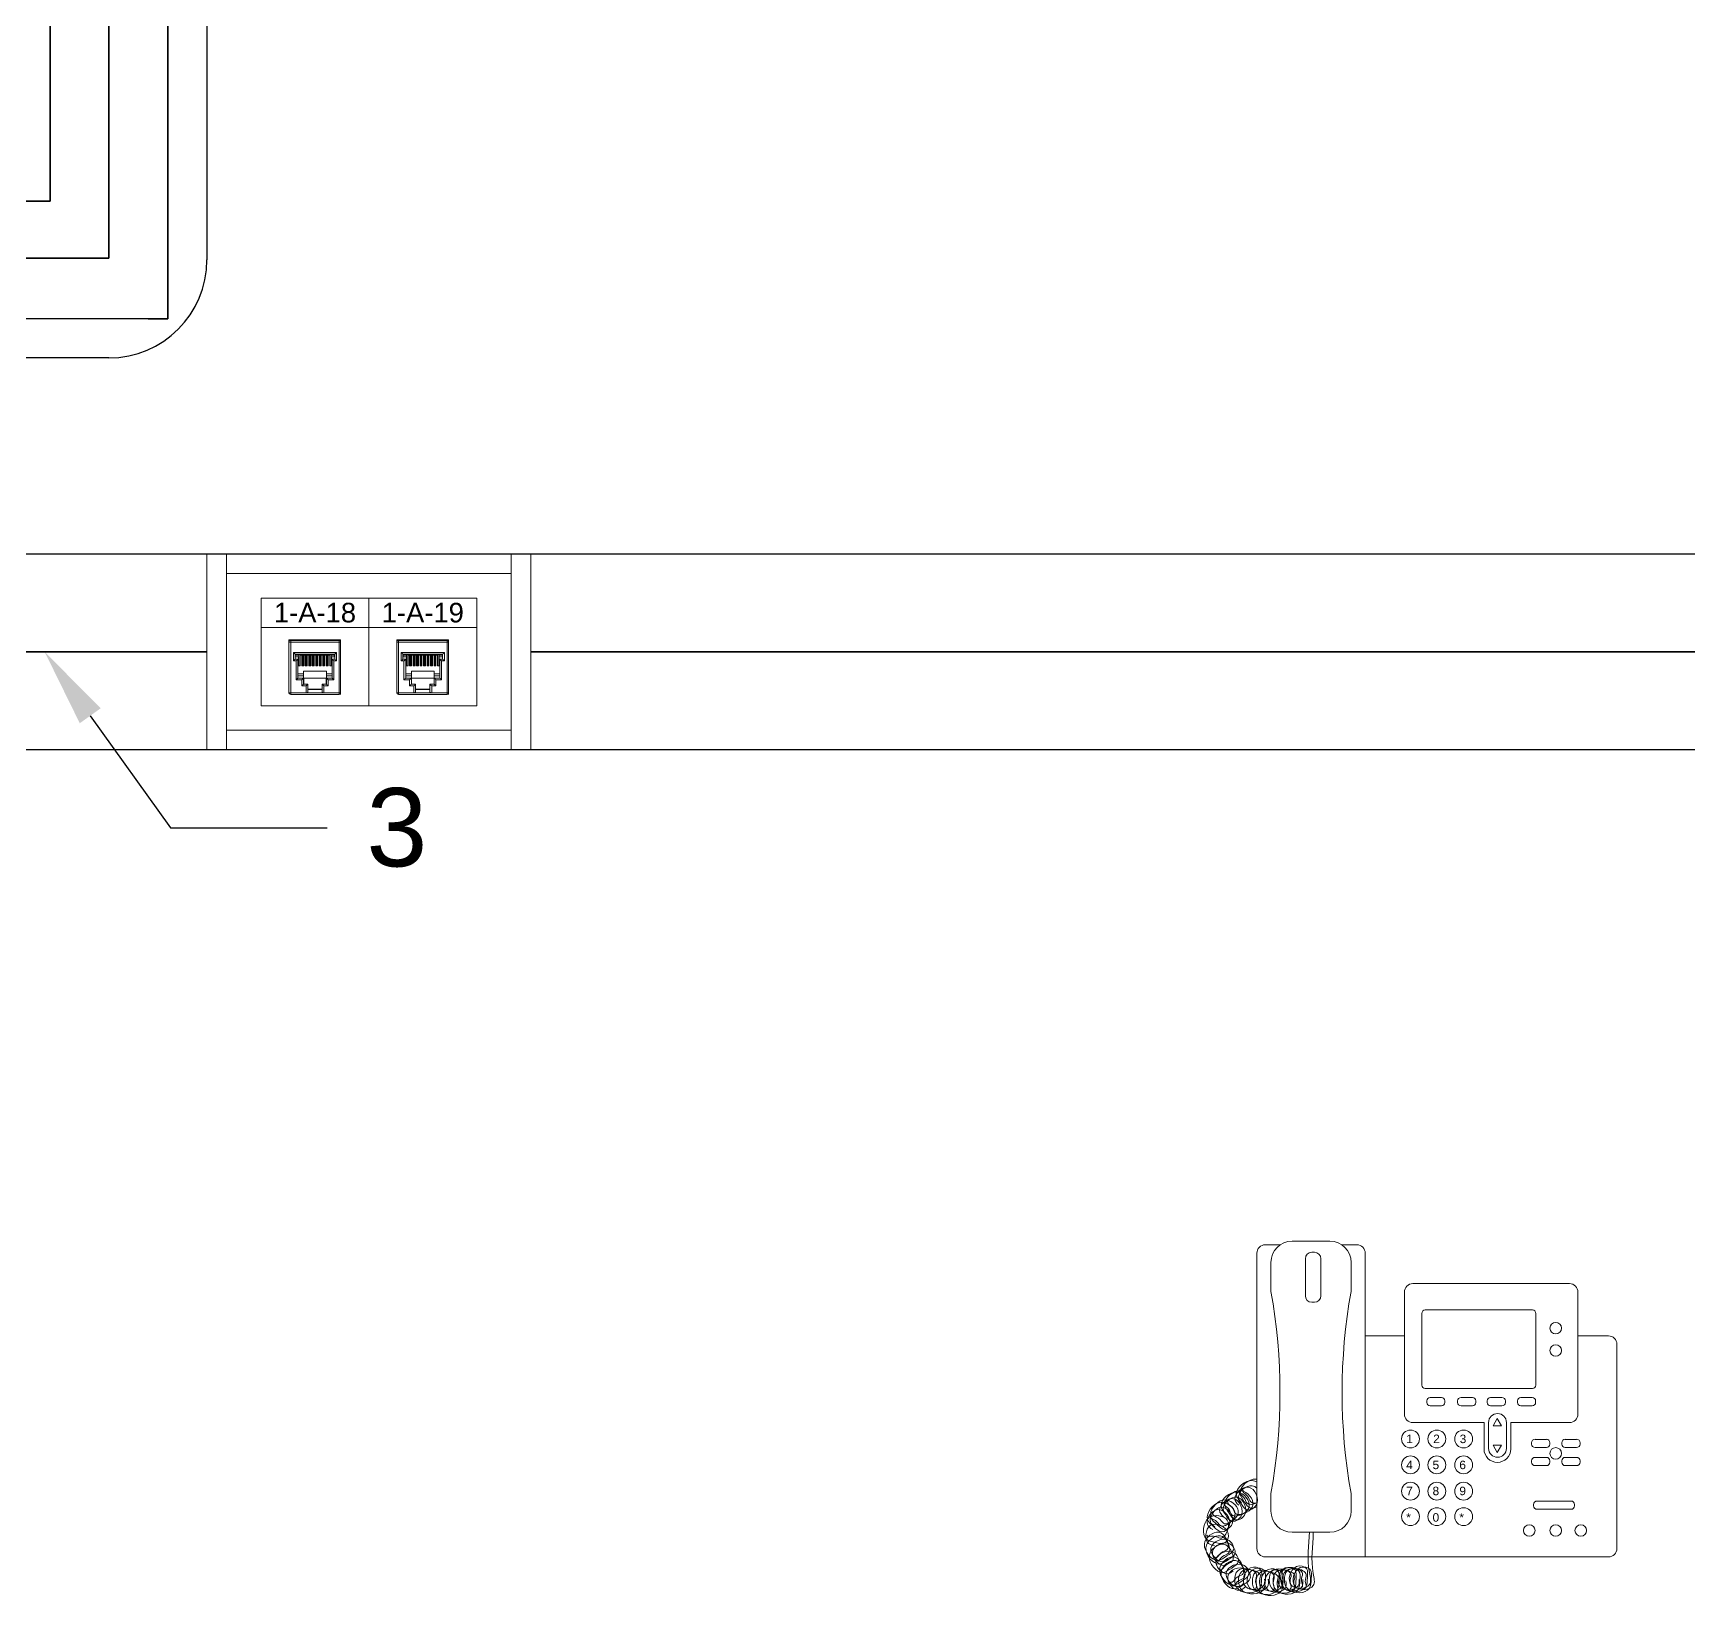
# Model space of a CAD drawing. Header units: millimetres. Extents: x 1256 to 2931, y 3298 to 3694.
# Drawn here: x 2193.2 to 2277.6, y 3333 to 3412.8 of the extents above; entities that cross this region are included whole.
import ezdxf
from ezdxf import colors
from ezdxf.entities.mleader import LeaderData, LeaderLine
from ezdxf.math import Vec2, Vec3

# ---------------------------------------------------------------- set-up
doc = ezdxf.new("R2010")
doc.units = ezdxf.units.MM
doc.layers.get('0').update_dxf_attribs({"color": 250, "lineweight": 5})
for name, color, linetype, lineweight in [('At. Client', 1, 'Continuous', 35), ('Canales', 250, 'Continuous', 25), ('Directrius', 1, 'Continuous', 35), ('R+D+I', 1, 'Continuous', 35), ('Roseta', 250, 'Continuous', 5), ('S. Reunions', 1, 'Continuous', 35), ('Telefonos', 250, 'Continuous', 5)]:
    doc.layers.add(name, color=color, linetype=linetype, lineweight=lineweight)
doc.styles.add('APLUS', font='Arial.ttf', dxfattribs={"width": 0.6})
doc.styles.get("Standard").update_dxf_attribs({"font": 'Arial.ttf'})
pattern_1 = [(45, (2086.3118, 3266.090486), (-0.03132663, 0.03132663), [])]
pattern_2 = [(45, (2091.8118, 3266.090486), (-0.03132663, 0.03132663), [])]

# ---------------------------------------------------------------- blocks, each defined once
blk = doc.blocks.new('Telefono VOIP')
for p, q in [((-14.213, 16.112), (-16.13, 16.112)), ((-17.935, 15.494), (-17.935, 0.434)), ((-16.735, 15.928), (-17.501, 15.928)), ((-15.46, 15.221), (-15.46, 13.325)), ((-14.996, 15.546), (-15.135, 15.546)), ((-14.67, 15.221), (-14.67, 13.325)), ((-12.837, 15.928), (-13.607, 15.928)), ((-12.402, 0), (-12.402, 15.494)), ((-17.216, 15.026), (-17.216, 13.549)), ((-13.127, 13.549), (-13.127, 15.026)), ((-10.41, 13.513), (-10.41, 7.292)), ((-1.992, 13.947), (-9.976, 13.947)), ((-1.558, 7.292), (-1.558, 13.513)), ((-15.135, 13), (-14.996, 13)), ((-9.522, 12.428), (-9.522, 8.772)), ((-3.877, 12.602), (-9.348, 12.602)), ((-3.703, 8.772), (-3.703, 12.428)), ((-10.41, 11.282), (-12.402, 11.282)), ((-12.402, 11.282), (-12.402, 0)), ((0, 11.282), (-1.558, 11.282)), ((0.434, 0.434), (0.434, 10.848)), ((-9.348, 8.598), (-3.877, 8.598)), ((-9.269, 7.961), (-9.269, 7.887)), ((-8.515, 8.134), (-9.095, 8.134)), ((-9.095, 7.713), (-8.515, 7.713)), ((-8.341, 7.887), (-8.341, 7.961)), ((-7.693, 7.961), (-7.693, 7.887)), ((-6.94, 8.134), (-7.52, 8.134)), ((-7.52, 7.713), (-6.94, 7.713)), ((-6.766, 7.887), (-6.766, 7.961)), ((-6.184, 7.961), (-6.184, 7.887)), ((-5.43, 8.134), (-6.01, 8.134)), ((-6.01, 7.713), (-5.43, 7.713)), ((-5.256, 7.887), (-5.256, 7.961)), ((-4.641, 7.961), (-4.641, 7.887)), ((-3.888, 8.134), (-4.468, 8.134)), ((-4.468, 7.713), (-3.888, 7.713)), ((-3.714, 7.887), (-3.714, 7.961)), ((-9.976, 6.858), (-6.345, 6.858)), ((-6.345, 6.858), (-6.345, 5.51)), ((-6.111, 6.863), (-6.111, 5.543)), ((-5.674, 7.071), (-5.888, 6.699)), ((-5.459, 6.699), (-5.674, 7.071)), ((-5.2, 6.863), (-5.2, 5.543)), ((-4.979, 6.858), (-1.992, 6.858)), ((-4.979, 6.858), (-4.979, 5.51)), ((-5.888, 6.699), (-5.459, 6.699)), ((-3.166, 6.002), (-3.746, 6.002)), ((-1.623, 6.002), (-2.203, 6.002)), ((-5.459, 5.708), (-5.888, 5.708)), ((-5.888, 5.708), (-5.674, 5.337)), ((-5.674, 5.337), (-5.459, 5.708)), ((-3.92, 5.829), (-3.92, 5.755)), ((-3.746, 5.581), (-3.166, 5.581)), ((-3.166, 5.084), (-3.746, 5.084)), ((-2.992, 5.755), (-2.992, 5.829)), ((-2.377, 5.829), (-2.377, 5.755)), ((-2.203, 5.581), (-1.623, 5.581)), ((-1.623, 5.084), (-2.203, 5.084)), ((-1.45, 5.755), (-1.45, 5.829)), ((-3.92, 4.91), (-3.92, 4.836)), ((-3.746, 4.662), (-3.166, 4.662)), ((-2.992, 4.836), (-2.992, 4.91)), ((-2.377, 4.91), (-2.377, 4.836)), ((-2.203, 4.662), (-1.623, 4.662)), ((-1.45, 4.836), (-1.45, 4.91)), ((-17.216, 3.247), (-17.216, 2.345)), ((-13.127, 2.345), (-13.127, 3.247)), ((-3.816, 2.68), (-3.816, 2.606)), ((-3.642, 2.853), (-1.903, 2.853)), ((-1.729, 2.606), (-1.729, 2.68)), ((-3.642, 2.432), (-1.903, 2.432)), ((-16.13, 1.26), (-14.213, 1.26)), ((-17.501, 0), (-12.402, 0)), ((-12.402, 0), (0, 0))]:
    blk.add_line(p, q)
for centre, radius in [((-2.691, 11.674), 0.295), ((-2.691, 10.537), 0.295), ((-10.097, 6.021), 0.456), ((-8.753, 6.021), 0.456), ((-7.387, 6.021), 0.456), ((-10.097, 4.7), 0.456), ((-8.753, 4.7), 0.456), ((-7.387, 4.7), 0.456), ((-2.691, 5.288), 0.295), ((-10.097, 3.357), 0.456), ((-8.753, 3.357), 0.456), ((-7.387, 3.357), 0.456), ((-10.097, 2.059), 0.456), ((-8.753, 2.059), 0.456), ((-7.387, 2.059), 0.456), ((-4.037, 1.352), 0.295), ((-2.691, 1.352), 0.295), ((-1.412, 1.352), 0.295)]:
    blk.add_circle(centre, radius)
for centre, radius, start, end in [((-16.13, 15.026), 1.086, 90, 180), ((-14.213, 15.026), 1.086, 0, 90), ((-17.501, 15.494), 0.434, 90, 180), ((-15.135, 15.221), 0.326, 90, 180), ((-14.996, 15.221), 0.326, 0, 90), ((-12.837, 15.494), 0.434, 0, 90), ((-45.783, 8.398), 29.028, 349.77782, 10.22218), ((15.44, 8.398), 29.028, 169.77782, 190.22218), ((-9.976, 13.513), 0.434, 90, 180), ((-1.992, 13.513), 0.434, 0, 90), ((-15.135, 13.325), 0.326, 180, 270), ((-14.996, 13.325), 0.326, 270, 0), ((-9.348, 12.428), 0.174, 90, 180), ((-3.877, 12.428), 0.174, 0, 90), ((0, 10.848), 0.434, 0, 90), ((-9.348, 8.772), 0.174, 180, 270), ((-3.877, 8.772), 0.174, 270, 0), ((-9.095, 7.961), 0.174, 90, 180), ((-9.095, 7.887), 0.174, 180, 270), ((-8.515, 7.961), 0.174, 0, 90), ((-8.515, 7.887), 0.174, 270, 0), ((-7.52, 7.961), 0.174, 90, 180), ((-7.52, 7.887), 0.174, 180, 270), ((-6.94, 7.961), 0.174, 0, 90), ((-6.94, 7.887), 0.174, 270, 0), ((-6.01, 7.961), 0.174, 90, 180), ((-6.01, 7.887), 0.174, 180, 270), ((-5.43, 7.961), 0.174, 0, 90), ((-5.43, 7.887), 0.174, 270, 0), ((-4.468, 7.961), 0.174, 90, 180), ((-4.468, 7.887), 0.174, 180, 270), ((-3.888, 7.961), 0.174, 0, 90), ((-3.888, 7.887), 0.174, 270, 0), ((-9.976, 7.292), 0.434, 180, 270), ((-5.656, 6.863), 0.456, 0, 180), ((-1.992, 7.292), 0.434, 270, 0), ((-3.746, 5.829), 0.174, 90, 180), ((-3.166, 5.829), 0.174, 0, 90), ((-2.203, 5.829), 0.174, 90, 180), ((-1.623, 5.829), 0.174, 0, 90), ((-5.662, 5.51), 0.683, 180, 0), ((-5.656, 5.543), 0.456, 180, 0), ((-3.746, 5.755), 0.174, 180, 270), ((-3.746, 4.91), 0.174, 90, 180), ((-3.166, 5.755), 0.174, 270, 0), ((-3.166, 4.91), 0.174, 0, 90), ((-2.203, 5.755), 0.174, 180, 270), ((-2.203, 4.91), 0.174, 90, 180), ((-1.623, 5.755), 0.174, 270, 0), ((-1.623, 4.91), 0.174, 0, 90), ((-3.746, 4.836), 0.174, 180, 270), ((-3.166, 4.836), 0.174, 270, 0), ((-2.203, 4.836), 0.174, 180, 270), ((-1.623, 4.836), 0.174, 270, 0), ((-3.642, 2.68), 0.174, 90, 180), ((-3.642, 2.606), 0.174, 180, 270), ((-1.903, 2.68), 0.174, 0, 90), ((-1.903, 2.606), 0.174, 270, 0), ((-16.13, 2.345), 1.086, 180, 270), ((-14.213, 2.345), 1.086, 270, 0), ((-17.501, 0.434), 0.434, 180, 270), ((0, 0.434), 0.434, 270, 0)]:
    blk.add_arc(centre, radius, start, end)
for points, knots in [([(-19.493, 2.169), (-19.579, 2.258), (-19.813, 2.598), (-18.823, 3.497), (-18.257, 2.159), (-19.074, 1.766), (-19.356, 2.265), (-19.811, 2.846), (-18.885, 3.599), (-18.266, 3.158), (-18.038, 2.628), (-18.426, 2.225), (-19.081, 2.071), (-19.112, 2.567), (-19.482, 2.726), (-19.415, 2.824)], [0.53989, 0.53989, 0.53989, 0.53989, 0.61979, 0.830703, 1.060464, 1.179772, 1.285668, 1.404928, 1.650893, 1.77685, 1.887796, 1.995656, 2.132077, 2.214768, 2.296627, 2.296627, 2.296627, 2.296627]), ([(-18.861, 2.642), (-18.966, 2.743), (-19.243, 3.09), (-18.231, 4.01), (-17.664, 2.672), (-18.481, 2.279), (-18.764, 2.777), (-19.218, 3.358), (-18.426, 4.003), (-18.006, 3.868), (-17.935, 3.829)], [0.528007, 0.528007, 0.528007, 0.528007, 0.61979, 0.830703, 1.060464, 1.179772, 1.285668, 1.404928, 1.650893, 1.705941, 1.705941, 1.705941, 1.705941]), ([(-18.715, 2.756), (-18.8, 2.845), (-19.035, 3.185), (-18.369, 3.79), (-18.003, 3.574), (-17.935, 3.507)], [0.5398901, 0.5398901, 0.5398901, 0.5398901, 0.6197899, 0.8307034, 0.8899436, 0.8899436, 0.8899436, 0.8899436]), ([(-17.935, 2.563), (-18.037, 2.492), (-18.331, 2.415), (-18.578, 2.852), (-19.033, 3.433), (-18.326, 4.008), (-17.95, 3.97), (-17.935, 3.968)], [1.1033357, 1.1033357, 1.1033357, 1.1033357, 1.1797724, 1.2856681, 1.4049276, 1.6508927, 1.6607886, 1.6607886, 1.6607886, 1.6607886]), ([(-17.935, 2.768), (-18.064, 2.739), (-18.309, 2.752), (-18.334, 3.154), (-18.704, 3.312), (-18.637, 3.411)], [2.0526814, 2.0526814, 2.0526814, 2.0526814, 2.1320774, 2.2147682, 2.2966273, 2.2966273, 2.2966273, 2.2966273]), ([(-20.187, 1.397), (-20.313, 1.468), (-20.669, 1.733), (-19.924, 2.88), (-19.036, 1.73), (-19.727, 1.142), (-20.126, 1.553), (-20.714, 1.999), (-20.01, 2.963), (-19.299, 2.693), (-18.944, 2.239), (-19.217, 1.751), (-19.811, 1.435), (-19.967, 1.907), (-20.365, 1.966), (-20.326, 2.078)], [0.528007, 0.528007, 0.528007, 0.528007, 0.61979, 0.830703, 1.060464, 1.179772, 1.285668, 1.404928, 1.650893, 1.77685, 1.887796, 1.995656, 2.132077, 2.214768, 2.296627, 2.296627, 2.296627, 2.296627]), ([(-20.074, 1.544), (-20.179, 1.609), (-20.492, 1.878), (-19.764, 2.999), (-18.876, 1.849), (-19.566, 1.261), (-19.966, 1.672), (-20.553, 2.118), (-19.849, 3.082), (-19.139, 2.812), (-18.783, 2.358), (-19.056, 1.87), (-19.651, 1.554), (-19.806, 2.026), (-20.205, 2.085), (-20.165, 2.197)], [0.53989, 0.53989, 0.53989, 0.53989, 0.61979, 0.830703, 1.060464, 1.179772, 1.285668, 1.404928, 1.650893, 1.77685, 1.887796, 1.995656, 2.132077, 2.214768, 2.296627, 2.296627, 2.296627, 2.296627]), ([(-19.64, 2.055), (-19.744, 2.156), (-20.021, 2.503), (-19.009, 3.423), (-18.442, 2.085), (-19.26, 1.692), (-19.542, 2.19), (-19.997, 2.771), (-19.071, 3.525), (-18.452, 3.084), (-18.223, 2.554), (-18.612, 2.151), (-19.267, 1.997), (-19.297, 2.493), (-19.667, 2.651), (-19.601, 2.749)], [0.528007, 0.528007, 0.528007, 0.528007, 0.61979, 0.830703, 1.060464, 1.179772, 1.285668, 1.404928, 1.650893, 1.77685, 1.887796, 1.995656, 2.132077, 2.214768, 2.296627, 2.296627, 2.296627, 2.296627]), ([(-17.935, 2.757), (-18.123, 2.672), (-18.491, 2.615), (-18.519, 3.08), (-18.889, 3.238), (-18.823, 3.336)], [2.0148641, 2.0148641, 2.0148641, 2.0148641, 2.1320774, 2.2147682, 2.2966273, 2.2966273, 2.2966273, 2.2966273]), ([(-20.094, 0.592), (-20.217, 0.597), (-20.622, 0.681), (-20.528, 2.015), (-19.194, 1.44), (-19.513, 0.591), (-20.061, 0.756), (-20.792, 0.861), (-20.643, 2.046), (-19.892, 2.155), (-19.36, 1.93), (-19.362, 1.37), (-19.729, 0.806), (-20.094, 1.143), (-20.471, 1.002), (-20.491, 1.119)], [0.53989, 0.53989, 0.53989, 0.53989, 0.61979, 0.830703, 1.060464, 1.179772, 1.285668, 1.404928, 1.650893, 1.77685, 1.887796, 1.995656, 2.132077, 2.214768, 2.296627, 2.296627, 2.296627, 2.296627]), ([(-19.395, -0.09), (-19.484, -0.175), (-19.824, -0.409), (-20.723, 0.58), (-19.385, 1.146), (-18.992, 0.329), (-19.491, 0.047), (-20.072, -0.408), (-20.825, 0.518), (-20.384, 1.137), (-19.854, 1.365), (-19.451, 0.977), (-19.297, 0.322), (-19.793, 0.291), (-19.952, -0.079), (-20.05, -0.012)], [0.53989, 0.53989, 0.53989, 0.53989, 0.61979, 0.830703, 1.060464, 1.179772, 1.285668, 1.404928, 1.650893, 1.77685, 1.887796, 1.995656, 2.132077, 2.214768, 2.296627, 2.296627, 2.296627, 2.296627]), ([(-19.281, -0.236), (-19.382, -0.341), (-19.729, -0.618), (-20.649, 0.394), (-19.311, 0.961), (-18.918, 0.144), (-19.416, -0.138), (-19.997, -0.593), (-20.751, 0.333), (-20.31, 0.951), (-19.78, 1.18), (-19.377, 0.792), (-19.223, 0.137), (-19.719, 0.106), (-19.877, -0.264), (-19.975, -0.198)], [0.528007, 0.528007, 0.528007, 0.528007, 0.61979, 0.830703, 1.060464, 1.179772, 1.285668, 1.404928, 1.650893, 1.77685, 1.887796, 1.995656, 2.132077, 2.214768, 2.296627, 2.296627, 2.296627, 2.296627]), ([(-19.149, -0.704), (-19.238, -0.789), (-19.578, -1.024), (-20.477, -0.034), (-19.14, 0.532), (-18.746, -0.285), (-19.245, -0.567), (-19.826, -1.022), (-20.579, -0.096), (-20.138, 0.523), (-19.608, 0.751), (-19.205, 0.363), (-19.051, -0.292), (-19.548, -0.323), (-19.706, -0.693), (-19.804, -0.626)], [0.53989, 0.53989, 0.53989, 0.53989, 0.61979, 0.830703, 1.060464, 1.179772, 1.285668, 1.404928, 1.650893, 1.77685, 1.887796, 1.995656, 2.132077, 2.214768, 2.296627, 2.296627, 2.296627, 2.296627]), ([(-18.617, -1.359), (-18.706, -1.444), (-19.046, -1.679), (-19.945, -0.689), (-18.607, -0.123), (-18.214, -0.94), (-18.713, -1.222), (-19.294, -1.677), (-20.047, -0.751), (-19.606, -0.132), (-19.076, 0.096), (-18.673, -0.292), (-18.519, -0.947), (-19.015, -0.978), (-19.173, -1.348), (-19.272, -1.281)], [0.53989, 0.53989, 0.53989, 0.53989, 0.61979, 0.830703, 1.060464, 1.179772, 1.285668, 1.404928, 1.650893, 1.77685, 1.887796, 1.995656, 2.132077, 2.214768, 2.296627, 2.296627, 2.296627, 2.296627]), ([(-18.503, -1.505), (-18.604, -1.61), (-18.951, -1.887), (-19.871, -0.875), (-18.533, -0.308), (-18.14, -1.125), (-18.638, -1.408), (-19.219, -1.862), (-19.973, -0.936), (-19.531, -0.318), (-19.001, -0.089), (-18.599, -0.477), (-18.445, -1.133), (-18.941, -1.163), (-19.099, -1.533), (-19.197, -1.467)], [0.528007, 0.528007, 0.528007, 0.528007, 0.61979, 0.830703, 1.060464, 1.179772, 1.285668, 1.404928, 1.650893, 1.77685, 1.887796, 1.995656, 2.132077, 2.214768, 2.296627, 2.296627, 2.296627, 2.296627]), ([(-17.541, -1.14), (-17.527, -1.262), (-17.545, -1.675), (-18.877, -1.796), (-18.522, -0.387), (-17.633, -0.566), (-17.709, -1.134), (-17.696, -1.871), (-18.889, -1.914), (-19.117, -1.189), (-18.979, -0.629), (-18.427, -0.541), (-17.811, -0.813), (-18.086, -1.228), (-17.886, -1.577), (-17.998, -1.615)], [0.53989, 0.53989, 0.53989, 0.53989, 0.61979, 0.830703, 1.060464, 1.179772, 1.285668, 1.404928, 1.650893, 1.77685, 1.887796, 1.995656, 2.132077, 2.214768, 2.296627, 2.296627, 2.296627, 2.296627]), ([(-17.356, -1.137), (-17.334, -1.281), (-17.322, -1.725), (-18.684, -1.848), (-18.329, -0.439), (-17.44, -0.618), (-17.516, -1.186), (-17.503, -1.924), (-18.696, -1.967), (-18.924, -1.242), (-18.786, -0.681), (-18.234, -0.594), (-17.618, -0.866), (-17.893, -1.28), (-17.693, -1.63), (-17.806, -1.668)], [0.528007, 0.528007, 0.528007, 0.528007, 0.61979, 0.830703, 1.060464, 1.179772, 1.285668, 1.404928, 1.650893, 1.77685, 1.887796, 1.995656, 2.132077, 2.214768, 2.296627, 2.296627, 2.296627, 2.296627]), ([(-16.64, -1.222), (-16.626, -1.344), (-16.644, -1.757), (-17.976, -1.877), (-17.621, -0.469), (-16.732, -0.648), (-16.808, -1.215), (-16.795, -1.953), (-17.988, -1.996), (-18.216, -1.271), (-18.078, -0.71), (-17.526, -0.623), (-16.91, -0.895), (-17.185, -1.31), (-16.985, -1.659), (-17.097, -1.697)], [0.53989, 0.53989, 0.53989, 0.53989, 0.61979, 0.830703, 1.060464, 1.179772, 1.285668, 1.404928, 1.650893, 1.77685, 1.887796, 1.995656, 2.132077, 2.214768, 2.296627, 2.296627, 2.296627, 2.296627]), ([(-16.455, -1.219), (-16.433, -1.363), (-16.421, -1.807), (-17.783, -1.93), (-17.428, -0.521), (-16.539, -0.7), (-16.615, -1.268), (-16.602, -2.006), (-17.795, -2.049), (-18.023, -1.324), (-17.885, -0.763), (-17.333, -0.676), (-16.717, -0.948), (-16.992, -1.362), (-16.792, -1.712), (-16.904, -1.75)], [0.528007, 0.528007, 0.528007, 0.528007, 0.61979, 0.830703, 1.060464, 1.179772, 1.285668, 1.404928, 1.650893, 1.77685, 1.887796, 1.995656, 2.132077, 2.214768, 2.296627, 2.296627, 2.296627, 2.296627]), ([(-15.78, -1.153), (-15.766, -1.276), (-15.784, -1.689), (-17.116, -1.809), (-16.761, -0.4), (-15.872, -0.579), (-15.948, -1.147), (-15.935, -1.885), (-17.128, -1.928), (-17.355, -1.203), (-17.218, -0.642), (-16.666, -0.555), (-16.05, -0.827), (-16.325, -1.241), (-16.125, -1.591), (-16.237, -1.629)], [0.53989, 0.53989, 0.53989, 0.53989, 0.61979, 0.830703, 1.060464, 1.179772, 1.285668, 1.404928, 1.650893, 1.77685, 1.887796, 1.995656, 2.132077, 2.214768, 2.296627, 2.296627, 2.296627, 2.296627]), ([(-15.595, -1.151), (-15.573, -1.294), (-15.561, -1.738), (-16.923, -1.862), (-16.568, -0.453), (-15.679, -0.632), (-15.755, -1.2), (-15.742, -1.938), (-16.935, -1.98), (-17.162, -1.255), (-17.025, -0.695), (-16.473, -0.607), (-15.857, -0.88), (-16.132, -1.294), (-15.932, -1.643), (-16.044, -1.682)], [0.528007, 0.528007, 0.528007, 0.528007, 0.61979, 0.830703, 1.060464, 1.179772, 1.285668, 1.404928, 1.650893, 1.77685, 1.887796, 1.995656, 2.132077, 2.214768, 2.296627, 2.296627, 2.296627, 2.296627])]:
    blk.add_open_spline(points, degree=3, knots=knots)
at = {"start_tangent": (-0.022732, -0.999742), "end_tangent": (-0.946394, -0.323014)}
for points in [[(-15.252, 1.285), (-15.252, -0.797), (-15.252, -1.407), (-16.167, -1.457), (-15.912, -0.492), (-15.404, -0.594), (-15.354, -1.051), (-15.455, -1.559), (-16.522, -1.61), (-16.725, -1.102), (-16.573, -0.645), (-16.116, -0.543), (-15.608, -0.848), (-15.658, -1.203), (-15.658, -1.559)], [(-15.059, 1.233), (-15.059, -0.85), (-15.059, -1.459), (-15.974, -1.51), (-15.72, -0.545), (-15.211, -0.646), (-15.161, -1.104), (-15.262, -1.611), (-16.329, -1.662), (-16.533, -1.154), (-16.38, -0.697), (-15.923, -0.596), (-15.415, -0.9), (-15.465, -1.256), (-15.465, -1.611)]]:
    blk.add_spline(points, degree=3, dxfattribs=at)
at = {"style": 'APLUS'}
for s, p in [('1', (-10.316, 5.81)), ('2', (-8.941, 5.81)), ('3', (-7.589, 5.81)), ('4', (-10.316, 4.481)), ('5', (-8.972, 4.481)), ('6', (-7.606, 4.481)), ('7', (-10.316, 3.152)), ('8', (-8.972, 3.152)), ('9', (-7.606, 3.152)), ('*', (-10.316, 1.8)), ('0', (-8.972, 1.8)), ('*', (-7.606, 1.8))]:
    blk.add_text(s, height=0.434, dxfattribs=at).set_placement(p)

msp = doc.modelspace()

# ---------------------------------------------------------------- hatches: boundary and pattern name
at = {"layer": 'Roseta'}
h = msp.add_hatch(dxfattribs=at)
h.set_pattern_fill('ANSI31', color=256, scale=0.013954, style=0)
h.set_pattern_definition(pattern_1)
h.paths.add_polyline_path([(2207.032, 3381.112), (2206.973, 3381.112), (2206.958, 3381.111), (2206.958, 3380.535), (2207.032, 3380.535)])
h = msp.add_hatch(dxfattribs=at)
h.set_pattern_fill('ANSI31', color=256, scale=0.013954, style=0)
h.set_pattern_definition(pattern_1)
h.paths.add_polyline_path([(2207.21, 3381.112), (2207.147, 3381.112), (2207.135, 3381.111), (2207.135, 3380.535), (2207.21, 3380.535)])
h.paths.add_polyline_path([(2207.386, 3381.112), (2207.311, 3381.112), (2207.311, 3380.535), (2207.386, 3380.535)])
h.paths.add_polyline_path([(2207.564, 3381.112), (2207.489, 3381.112), (2207.489, 3380.535), (2207.564, 3380.535)])
h.paths.add_polyline_path([(2207.741, 3381.112), (2207.666, 3381.112), (2207.666, 3380.535), (2207.741, 3380.535)])
h.paths.add_polyline_path([(2207.843, 3380.535), (2207.918, 3380.535), (2207.918, 3381.112), (2207.843, 3381.112)])
h.paths.add_polyline_path([(2208.022, 3380.535), (2208.096, 3380.535), (2208.096, 3381.112), (2208.022, 3381.112)])
h = msp.add_hatch(dxfattribs=at)
h.set_pattern_fill('ANSI31', color=256, scale=0.013954, style=0)
h.set_pattern_definition(pattern_1)
h.paths.add_polyline_path([(2208.202, 3380.535), (2208.277, 3380.535), (2208.277, 3381.112), (2208.272, 3381.112), (2208.202, 3381.112)])
h = msp.add_hatch(dxfattribs=at)
h.set_pattern_fill('ANSI31', color=256, scale=0.013954, style=0)
h.set_pattern_definition(pattern_2)
h.paths.add_polyline_path([(2212.532, 3381.112), (2212.473, 3381.112), (2212.458, 3381.111), (2212.458, 3380.535), (2212.532, 3380.535)])
h = msp.add_hatch(dxfattribs=at)
h.set_pattern_fill('ANSI31', color=256, scale=0.013954, style=0)
h.set_pattern_definition(pattern_2)
h.paths.add_polyline_path([(2212.71, 3381.112), (2212.647, 3381.112), (2212.635, 3381.111), (2212.635, 3380.535), (2212.71, 3380.535)])
h.paths.add_polyline_path([(2212.886, 3381.112), (2212.811, 3381.112), (2212.811, 3380.535), (2212.886, 3380.535)])
h.paths.add_polyline_path([(2213.064, 3381.112), (2212.989, 3381.112), (2212.989, 3380.535), (2213.064, 3380.535)])
h.paths.add_polyline_path([(2213.241, 3381.112), (2213.166, 3381.112), (2213.166, 3380.535), (2213.241, 3380.535)])
h.paths.add_polyline_path([(2213.343, 3380.535), (2213.418, 3380.535), (2213.418, 3381.112), (2213.343, 3381.112)])
h.paths.add_polyline_path([(2213.522, 3380.535), (2213.596, 3380.535), (2213.596, 3381.112), (2213.522, 3381.112)])
h = msp.add_hatch(dxfattribs=at)
h.set_pattern_fill('ANSI31', color=256, scale=0.013954, style=0)
h.set_pattern_definition(pattern_2)
h.paths.add_polyline_path([(2213.702, 3380.535), (2213.777, 3380.535), (2213.777, 3381.112), (2213.772, 3381.112), (2213.702, 3381.112)])

# ---------------------------------------------------------------- linework, layer by layer
at = {"layer": 'At. Client'}
for p, q in [((2194.104, 3404.239), (2194.104, 3535.239)), ((2197.104, 3404.239), (2197.104, 3495.239)), ((2089.604, 3404.239), (2194.104, 3404.239)), ((2197.104, 3404.239), (2197.104, 3401.328)), ((2197.104, 3401.328), (2181.422, 3401.328))]:
    msp.add_line(p, q, dxfattribs=at)
at = {"layer": 'Canales'}
for p, q in [((2202.104, 3450.239), (2202.104, 3406.239)), ((2202.104, 3406.239), (2202.104, 3401.239)), ((2197.104, 3396.239), (2082.104, 3396.239)), ((2084.604, 3386.239), (2332.104, 3386.239)), ((2332.104, 3376.239), (1867.104, 3376.239))]:
    msp.add_line(p, q, dxfattribs=at)
msp.add_arc((2197.104, 3401.239), 5, 270, 0, dxfattribs=at)
at = {"layer": 'R+D+I'}
for p, q in [((2200.104, 3406.239), (2200.104, 3455.239)), ((2200.104, 3406.239), (2200.104, 3398.239)), ((2089.604, 3398.417), (2199.104, 3398.239)), ((2200.104, 3398.239), (2199.104, 3398.239))]:
    msp.add_line(p, q, dxfattribs=at)
at = {"layer": 'Roseta'}
for p, q in [((2202.104, 3386.239), (2218.624, 3386.239)), ((2202.104, 3376.239), (2202.104, 3386.239)), ((2203.104, 3377.239), (2203.104, 3386.239)), ((2217.624, 3377.239), (2217.624, 3386.239)), ((2218.624, 3386.239), (2218.624, 3376.239)), ((2203.104, 3385.239), (2217.624, 3385.239)), ((2204.864, 3383.989), (2210.364, 3383.989)), ((2204.864, 3378.489), (2204.864, 3383.989)), ((2204.864, 3383.989), (2204.864, 3382.489)), ((2210.364, 3383.989), (2210.364, 3378.489)), ((2210.364, 3383.989), (2215.864, 3383.989)), ((2210.364, 3378.489), (2210.364, 3383.989)), ((2210.364, 3378.489), (2210.364, 3383.989)), ((2215.864, 3383.989), (2215.864, 3378.489)), ((2204.864, 3382.489), (2215.864, 3382.489)), ((2206.289, 3381.859), (2208.923, 3381.859)), ((2211.789, 3381.859), (2214.423, 3381.859)), ((2208.853, 3379.068), (2206.376, 3379.068)), ((2214.353, 3379.068), (2211.876, 3379.068)), ((2210.364, 3378.489), (2204.864, 3378.489)), ((2215.864, 3378.489), (2210.364, 3378.489)), ((2217.624, 3377.239), (2203.104, 3377.239)), ((2203.104, 3377.239), (2203.104, 3376.239)), ((2217.624, 3377.239), (2217.624, 3376.239)), ((2218.624, 3376.239), (2202.104, 3376.239))]:
    msp.add_line(p, q, dxfattribs=at)
at = {"layer": 'Roseta', "linetype": 'Continuous'}
for p, q in [((2206.289, 3379.155), (2206.289, 3381.859)), ((2206.289, 3381.736), (2208.923, 3381.736)), ((2206.376, 3379.068), (2206.376, 3381.859)), ((2206.376, 3381.824), (2208.853, 3381.824)), ((2208.853, 3379.068), (2208.853, 3381.859)), ((2208.923, 3379.068), (2208.923, 3381.859)), ((2211.789, 3379.155), (2211.789, 3381.859)), ((2211.789, 3381.736), (2214.423, 3381.736)), ((2211.876, 3379.068), (2211.876, 3381.859)), ((2211.876, 3381.824), (2214.353, 3381.824)), ((2214.353, 3379.068), (2214.353, 3381.859)), ((2214.423, 3379.068), (2214.423, 3381.859)), ((2206.516, 3381.211), (2208.713, 3381.211)), ((2206.516, 3380.777), (2206.516, 3381.211)), ((2206.655, 3380.777), (2206.516, 3380.777)), ((2206.603, 3381.124), (2208.626, 3381.124)), ((2206.603, 3380.864), (2206.603, 3381.124)), ((2206.603, 3381.124), (2206.603, 3381.124)), ((2206.603, 3381.112), (2208.626, 3381.112)), ((2206.603, 3381.072), (2206.611, 3381.072)), ((2206.603, 3380.864), (2206.777, 3380.864)), ((2206.611, 3380.995), (2206.611, 3381.112)), ((2206.786, 3381.082), (2206.611, 3381.082)), ((2206.786, 3380.995), (2206.611, 3380.995)), ((2206.655, 3379.818), (2206.655, 3380.777)), ((2206.742, 3379.905), (2206.742, 3380.864)), ((2206.777, 3380.995), (2206.777, 3380.535)), ((2206.786, 3380.535), (2206.786, 3381.112)), ((2206.795, 3381.112), (2206.795, 3380.535)), ((2206.862, 3380.535), (2206.862, 3381.073)), ((2206.862, 3381.073), (2206.944, 3381.073)), ((2206.944, 3381.072), (2206.862, 3381.072)), ((2206.944, 3380.535), (2206.944, 3381.073)), ((2206.951, 3381.112), (2206.951, 3380.535)), ((2206.958, 3381.112), (2206.958, 3380.535)), ((2206.973, 3381.112), (2206.958, 3381.111)), ((2207.032, 3381.112), (2207.032, 3380.535)), ((2207.04, 3380.535), (2207.04, 3381.073)), ((2207.04, 3381.073), (2207.122, 3381.073)), ((2207.122, 3381.072), (2207.04, 3381.072)), ((2207.122, 3380.535), (2207.122, 3381.073)), ((2207.13, 3381.112), (2207.13, 3380.535)), ((2207.135, 3381.112), (2207.135, 3380.535)), ((2207.147, 3381.112), (2207.135, 3381.111)), ((2207.21, 3381.112), (2207.21, 3380.535)), ((2207.218, 3380.535), (2207.218, 3381.073)), ((2207.218, 3381.073), (2207.3, 3381.073)), ((2207.3, 3381.072), (2207.218, 3381.072)), ((2207.3, 3380.535), (2207.3, 3381.073)), ((2207.309, 3381.112), (2207.309, 3380.535)), ((2207.311, 3381.112), (2207.311, 3380.535)), ((2207.386, 3381.112), (2207.386, 3380.535)), ((2207.396, 3380.535), (2207.396, 3381.073)), ((2207.396, 3381.073), (2207.477, 3381.073)), ((2207.477, 3381.072), (2207.396, 3381.072)), ((2207.477, 3380.535), (2207.477, 3381.073)), ((2207.487, 3381.112), (2207.487, 3380.535)), ((2207.489, 3381.112), (2207.489, 3380.535)), ((2207.564, 3381.112), (2207.564, 3380.535)), ((2207.573, 3380.535), (2207.573, 3381.073)), ((2207.573, 3381.073), (2207.655, 3381.073)), ((2207.655, 3381.072), (2207.573, 3381.072)), ((2207.655, 3380.535), (2207.655, 3381.073)), ((2207.666, 3381.112), (2207.666, 3380.535)), ((2207.741, 3381.112), (2207.741, 3380.535)), ((2207.741, 3381.112), (2207.741, 3380.535)), ((2207.751, 3380.535), (2207.751, 3381.073)), ((2207.751, 3381.073), (2207.833, 3381.073)), ((2207.833, 3381.072), (2207.751, 3381.072)), ((2207.833, 3380.535), (2207.833, 3381.073)), ((2207.843, 3381.112), (2207.843, 3380.535)), ((2207.918, 3381.112), (2207.918, 3380.535)), ((2207.919, 3381.112), (2207.919, 3380.535)), ((2207.929, 3380.535), (2207.929, 3381.073)), ((2207.929, 3381.073), (2208.011, 3381.073)), ((2208.011, 3381.072), (2207.929, 3381.072)), ((2208.011, 3380.535), (2208.011, 3381.073)), ((2208.022, 3381.112), (2208.022, 3380.535)), ((2208.096, 3381.112), (2208.096, 3380.535)), ((2208.1, 3381.112), (2208.1, 3380.535)), ((2208.107, 3380.535), (2208.107, 3381.073)), ((2208.107, 3381.073), (2208.189, 3381.073)), ((2208.189, 3381.072), (2208.107, 3381.072)), ((2208.189, 3380.535), (2208.189, 3381.073)), ((2208.202, 3381.112), (2208.202, 3380.535)), ((2208.277, 3381.112), (2208.272, 3381.112)), ((2208.277, 3381.113), (2208.277, 3381.112)), ((2208.277, 3381.112), (2208.277, 3380.535)), ((2208.281, 3381.112), (2208.281, 3380.535)), ((2208.285, 3380.535), (2208.285, 3381.073)), ((2208.285, 3381.073), (2208.367, 3381.073)), ((2208.367, 3381.072), (2208.285, 3381.072)), ((2208.367, 3380.535), (2208.367, 3381.073)), ((2208.434, 3380.535), (2208.434, 3381.112)), ((2208.443, 3380.535), (2208.443, 3381.112)), ((2208.443, 3381.082), (2208.617, 3381.082)), ((2208.617, 3380.995), (2208.443, 3380.995)), ((2208.452, 3380.995), (2208.452, 3380.535)), ((2208.626, 3380.864), (2208.452, 3380.864)), ((2208.486, 3380.864), (2208.486, 3379.905)), ((2208.713, 3380.777), (2208.574, 3380.777)), ((2208.574, 3380.777), (2208.574, 3379.818)), ((2208.617, 3380.995), (2208.617, 3381.112)), ((2208.626, 3381.072), (2208.617, 3381.072)), ((2208.626, 3381.124), (2208.626, 3380.864)), ((2208.626, 3381.124), (2208.626, 3381.124)), ((2208.713, 3381.211), (2208.713, 3380.777)), ((2212.016, 3381.211), (2214.213, 3381.211)), ((2212.016, 3380.777), (2212.016, 3381.211)), ((2212.155, 3380.777), (2212.016, 3380.777)), ((2212.103, 3381.124), (2214.126, 3381.124)), ((2212.103, 3380.864), (2212.103, 3381.124)), ((2212.103, 3381.124), (2212.103, 3381.124)), ((2212.103, 3381.112), (2214.126, 3381.112)), ((2212.103, 3381.072), (2212.111, 3381.072)), ((2212.103, 3380.864), (2212.277, 3380.864)), ((2212.111, 3380.995), (2212.111, 3381.112)), ((2212.286, 3381.082), (2212.111, 3381.082)), ((2212.286, 3380.995), (2212.111, 3380.995)), ((2212.155, 3379.818), (2212.155, 3380.777)), ((2212.242, 3379.905), (2212.242, 3380.864)), ((2212.277, 3380.995), (2212.277, 3380.535)), ((2212.286, 3380.535), (2212.286, 3381.112)), ((2212.295, 3381.112), (2212.295, 3380.535)), ((2212.362, 3380.535), (2212.362, 3381.073)), ((2212.362, 3381.073), (2212.444, 3381.073)), ((2212.444, 3381.072), (2212.362, 3381.072)), ((2212.444, 3380.535), (2212.444, 3381.073)), ((2212.451, 3381.112), (2212.451, 3380.535)), ((2212.458, 3381.112), (2212.458, 3380.535)), ((2212.473, 3381.112), (2212.458, 3381.111)), ((2212.532, 3381.112), (2212.532, 3380.535)), ((2212.54, 3380.535), (2212.54, 3381.073)), ((2212.54, 3381.073), (2212.622, 3381.073)), ((2212.622, 3381.072), (2212.54, 3381.072)), ((2212.622, 3380.535), (2212.622, 3381.073)), ((2212.63, 3381.112), (2212.63, 3380.535)), ((2212.635, 3381.112), (2212.635, 3380.535)), ((2212.647, 3381.112), (2212.635, 3381.111)), ((2212.71, 3381.112), (2212.71, 3380.535)), ((2212.718, 3380.535), (2212.718, 3381.073)), ((2212.718, 3381.073), (2212.8, 3381.073)), ((2212.8, 3381.072), (2212.718, 3381.072)), ((2212.8, 3380.535), (2212.8, 3381.073)), ((2212.809, 3381.112), (2212.809, 3380.535)), ((2212.811, 3381.112), (2212.811, 3380.535)), ((2212.886, 3381.112), (2212.886, 3380.535)), ((2212.896, 3380.535), (2212.896, 3381.073)), ((2212.896, 3381.073), (2212.977, 3381.073)), ((2212.977, 3381.072), (2212.896, 3381.072)), ((2212.977, 3380.535), (2212.977, 3381.073)), ((2212.987, 3381.112), (2212.987, 3380.535)), ((2212.989, 3381.112), (2212.989, 3380.535)), ((2213.064, 3381.112), (2213.064, 3380.535)), ((2213.073, 3380.535), (2213.073, 3381.073)), ((2213.073, 3381.073), (2213.155, 3381.073)), ((2213.155, 3381.072), (2213.073, 3381.072)), ((2213.155, 3380.535), (2213.155, 3381.073)), ((2213.166, 3381.112), (2213.166, 3380.535)), ((2213.241, 3381.112), (2213.241, 3380.535)), ((2213.241, 3381.112), (2213.241, 3380.535)), ((2213.251, 3380.535), (2213.251, 3381.073)), ((2213.251, 3381.073), (2213.333, 3381.073)), ((2213.333, 3381.072), (2213.251, 3381.072)), ((2213.333, 3380.535), (2213.333, 3381.073)), ((2213.343, 3381.112), (2213.343, 3380.535)), ((2213.418, 3381.112), (2213.418, 3380.535)), ((2213.419, 3381.112), (2213.419, 3380.535)), ((2213.429, 3380.535), (2213.429, 3381.073)), ((2213.429, 3381.073), (2213.511, 3381.073)), ((2213.511, 3381.072), (2213.429, 3381.072)), ((2213.511, 3380.535), (2213.511, 3381.073)), ((2213.522, 3381.112), (2213.522, 3380.535)), ((2213.596, 3381.112), (2213.596, 3380.535)), ((2213.6, 3381.112), (2213.6, 3380.535)), ((2213.607, 3380.535), (2213.607, 3381.073)), ((2213.607, 3381.073), (2213.689, 3381.073)), ((2213.689, 3381.072), (2213.607, 3381.072)), ((2213.689, 3380.535), (2213.689, 3381.073)), ((2213.702, 3381.112), (2213.702, 3380.535)), ((2213.777, 3381.112), (2213.772, 3381.112)), ((2213.777, 3381.113), (2213.777, 3381.112)), ((2213.777, 3381.112), (2213.777, 3380.535)), ((2213.781, 3381.112), (2213.781, 3380.535)), ((2213.785, 3380.535), (2213.785, 3381.073)), ((2213.785, 3381.073), (2213.867, 3381.073)), ((2213.867, 3381.072), (2213.785, 3381.072)), ((2213.867, 3380.535), (2213.867, 3381.073)), ((2213.934, 3380.535), (2213.934, 3381.112)), ((2213.943, 3380.535), (2213.943, 3381.112)), ((2213.943, 3381.082), (2214.117, 3381.082)), ((2214.117, 3380.995), (2213.943, 3380.995)), ((2213.952, 3380.995), (2213.952, 3380.535)), ((2214.126, 3380.864), (2213.952, 3380.864)), ((2213.986, 3380.864), (2213.986, 3379.905)), ((2214.213, 3380.777), (2214.074, 3380.777)), ((2214.074, 3380.777), (2214.074, 3379.818)), ((2214.117, 3380.995), (2214.117, 3381.112)), ((2214.126, 3381.072), (2214.117, 3381.072)), ((2214.126, 3381.124), (2214.126, 3380.864)), ((2214.126, 3381.124), (2214.126, 3381.124)), ((2214.213, 3381.211), (2214.213, 3380.777)), ((2207.03, 3380.114), (2206.742, 3380.114)), ((2207.03, 3380.027), (2206.742, 3380.027)), ((2208.486, 3379.905), (2206.742, 3379.905)), ((2206.862, 3380.535), (2206.777, 3380.535)), ((2207.04, 3380.535), (2206.944, 3380.535)), ((2207.03, 3379.591), (2207.03, 3380.254)), ((2208.199, 3380.254), (2207.03, 3380.254)), ((2207.034, 3379.905), (2207.034, 3379.591)), ((2207.042, 3379.905), (2207.042, 3379.591)), ((2207.218, 3380.535), (2207.122, 3380.535)), ((2207.396, 3380.535), (2207.3, 3380.535)), ((2207.573, 3380.535), (2207.477, 3380.535)), ((2207.751, 3380.535), (2207.655, 3380.535)), ((2207.929, 3380.535), (2207.833, 3380.535)), ((2208.107, 3380.535), (2208.011, 3380.535)), ((2208.187, 3379.591), (2208.187, 3379.905)), ((2208.285, 3380.535), (2208.189, 3380.535)), ((2208.195, 3379.591), (2208.195, 3379.905)), ((2208.199, 3379.591), (2208.199, 3380.254)), ((2208.486, 3380.114), (2208.199, 3380.114)), ((2208.486, 3380.027), (2208.199, 3380.027)), ((2208.452, 3380.535), (2208.367, 3380.535)), ((2212.53, 3380.114), (2212.242, 3380.114)), ((2212.53, 3380.027), (2212.242, 3380.027)), ((2213.986, 3379.905), (2212.242, 3379.905)), ((2212.362, 3380.535), (2212.277, 3380.535)), ((2212.54, 3380.535), (2212.444, 3380.535)), ((2212.53, 3379.591), (2212.53, 3380.254)), ((2213.699, 3380.254), (2212.53, 3380.254)), ((2212.534, 3379.905), (2212.534, 3379.591)), ((2212.542, 3379.905), (2212.542, 3379.591)), ((2212.718, 3380.535), (2212.622, 3380.535)), ((2212.896, 3380.535), (2212.8, 3380.535)), ((2213.073, 3380.535), (2212.977, 3380.535)), ((2213.251, 3380.535), (2213.155, 3380.535)), ((2213.429, 3380.535), (2213.333, 3380.535)), ((2213.607, 3380.535), (2213.511, 3380.535)), ((2213.687, 3379.591), (2213.687, 3379.905)), ((2213.785, 3380.535), (2213.689, 3380.535)), ((2213.695, 3379.591), (2213.695, 3379.905)), ((2213.699, 3379.591), (2213.699, 3380.254)), ((2213.986, 3380.114), (2213.699, 3380.114)), ((2213.986, 3380.027), (2213.699, 3380.027)), ((2213.952, 3380.535), (2213.867, 3380.535)), ((2206.289, 3379.155), (2208.923, 3379.155)), ((2206.943, 3379.818), (2206.655, 3379.818)), ((2206.943, 3379.504), (2206.943, 3379.818)), ((2207.161, 3379.504), (2206.943, 3379.504)), ((2207.248, 3379.591), (2207.03, 3379.591)), ((2207.161, 3379.504), (2207.161, 3379.155)), ((2207.248, 3379.591), (2207.248, 3379.181)), ((2207.248, 3379.347), (2207.981, 3379.347)), ((2207.248, 3379.338), (2207.981, 3379.338)), ((2207.248, 3379.329), (2207.981, 3379.329)), ((2207.981, 3379.181), (2207.981, 3379.591)), ((2208.199, 3379.591), (2207.981, 3379.591)), ((2208.068, 3379.155), (2208.068, 3379.504)), ((2208.286, 3379.504), (2208.068, 3379.504)), ((2208.286, 3379.818), (2208.286, 3379.504)), ((2208.574, 3379.818), (2208.286, 3379.818)), ((2211.789, 3379.155), (2214.423, 3379.155)), ((2212.443, 3379.818), (2212.155, 3379.818)), ((2212.443, 3379.504), (2212.443, 3379.818)), ((2212.661, 3379.504), (2212.443, 3379.504)), ((2212.748, 3379.591), (2212.53, 3379.591)), ((2212.661, 3379.504), (2212.661, 3379.155)), ((2212.748, 3379.591), (2212.748, 3379.181)), ((2212.748, 3379.347), (2213.481, 3379.347)), ((2212.748, 3379.338), (2213.481, 3379.338)), ((2212.748, 3379.329), (2213.481, 3379.329)), ((2213.481, 3379.181), (2213.481, 3379.591)), ((2213.699, 3379.591), (2213.481, 3379.591)), ((2213.568, 3379.155), (2213.568, 3379.504)), ((2213.786, 3379.504), (2213.568, 3379.504)), ((2213.786, 3379.818), (2213.786, 3379.504)), ((2214.074, 3379.818), (2213.786, 3379.818))]:
    msp.add_line(p, q, dxfattribs=at)
for centre, start, end in [((2206.376, 3381.736), 90, 180), ((2208.853, 3381.736), 36.23422, 90), ((2211.876, 3381.736), 90, 180), ((2214.353, 3381.736), 36.23422, 90), ((2206.376, 3379.155), 180, 270), ((2208.853, 3379.155), 270, 323.26635), ((2211.876, 3379.155), 180, 270), ((2214.353, 3379.155), 270, 323.26635)]:
    msp.add_arc(centre, 0.0872, start, end, dxfattribs=at)
for points, start_tangent, end_tangent in [([(2206.603, 3381.124), (2206.6, 3381.127), (2206.592, 3381.134), (2206.582, 3381.144), (2206.571, 3381.156), (2206.558, 3381.169), (2206.544, 3381.183), (2206.53, 3381.197), (2206.516, 3381.211)], (-0.707107, 0.707107), (-0.707107, 0.707107)), ([(2206.516, 3380.777), (2206.53, 3380.791), (2206.544, 3380.806), (2206.558, 3380.82), (2206.571, 3380.833), (2206.583, 3380.845), (2206.593, 3380.855), (2206.6, 3380.862), (2206.603, 3380.864)], (0.707107, 0.707107), (0.707107, 0.707107)), ([(2206.655, 3380.777), (2206.669, 3380.791), (2206.684, 3380.806), (2206.698, 3380.82), (2206.711, 3380.833), (2206.723, 3380.845), (2206.733, 3380.855), (2206.74, 3380.862), (2206.742, 3380.864)], (0.707107, 0.707107), (0.707107, 0.707107)), ([(2208.574, 3380.777), (2208.56, 3380.791), (2208.545, 3380.806), (2208.531, 3380.82), (2208.518, 3380.833), (2208.506, 3380.845), (2208.496, 3380.855), (2208.489, 3380.862), (2208.486, 3380.864)], (-0.707107, 0.707107), (-0.707107, 0.707107)), ([(2208.626, 3381.124), (2208.629, 3381.127), (2208.636, 3381.134), (2208.646, 3381.144), (2208.658, 3381.156), (2208.671, 3381.169), (2208.685, 3381.183), (2208.699, 3381.197), (2208.713, 3381.211)], (0.707107, 0.707107), (0.707107, 0.707107)), ([(2208.713, 3380.777), (2208.699, 3380.791), (2208.685, 3380.806), (2208.671, 3380.82), (2208.657, 3380.833), (2208.646, 3380.845), (2208.636, 3380.855), (2208.629, 3380.862), (2208.626, 3380.864)], (-0.707107, 0.707107), (-0.707107, 0.707107)), ([(2212.103, 3381.124), (2212.1, 3381.127), (2212.092, 3381.134), (2212.082, 3381.144), (2212.071, 3381.156), (2212.058, 3381.169), (2212.044, 3381.183), (2212.03, 3381.197), (2212.016, 3381.211)], (-0.707107, 0.707107), (-0.707107, 0.707107)), ([(2212.016, 3380.777), (2212.03, 3380.791), (2212.044, 3380.806), (2212.058, 3380.82), (2212.071, 3380.833), (2212.083, 3380.845), (2212.093, 3380.855), (2212.1, 3380.862), (2212.103, 3380.864)], (0.707107, 0.707107), (0.707107, 0.707107)), ([(2212.155, 3380.777), (2212.169, 3380.791), (2212.184, 3380.806), (2212.198, 3380.82), (2212.211, 3380.833), (2212.223, 3380.845), (2212.233, 3380.855), (2212.24, 3380.862), (2212.242, 3380.864)], (0.707107, 0.707107), (0.707107, 0.707107)), ([(2214.074, 3380.777), (2214.06, 3380.791), (2214.045, 3380.806), (2214.031, 3380.82), (2214.018, 3380.833), (2214.006, 3380.845), (2213.996, 3380.855), (2213.989, 3380.862), (2213.986, 3380.864)], (-0.707107, 0.707107), (-0.707107, 0.707107)), ([(2214.126, 3381.124), (2214.129, 3381.127), (2214.136, 3381.134), (2214.146, 3381.144), (2214.158, 3381.156), (2214.171, 3381.169), (2214.185, 3381.183), (2214.199, 3381.197), (2214.213, 3381.211)], (0.707107, 0.707107), (0.707107, 0.707107)), ([(2214.213, 3380.777), (2214.199, 3380.791), (2214.185, 3380.806), (2214.171, 3380.82), (2214.157, 3380.833), (2214.146, 3380.845), (2214.136, 3380.855), (2214.129, 3380.862), (2214.126, 3380.864)], (-0.707107, 0.707107), (-0.707107, 0.707107)), ([(2206.655, 3379.818), (2206.669, 3379.832), (2206.684, 3379.846), (2206.698, 3379.86), (2206.711, 3379.874), (2206.723, 3379.885), (2206.733, 3379.895), (2206.74, 3379.902), (2206.742, 3379.905)], (0.707107, 0.707107), (0.707107, 0.707107)), ([(2206.943, 3379.818), (2206.957, 3379.832), (2206.971, 3379.846), (2206.985, 3379.86), (2206.999, 3379.874), (2207.011, 3379.885), (2207.02, 3379.895), (2207.027, 3379.902), (2207.03, 3379.905)], (0.707107, 0.707107), (0.707107, 0.707107)), ([(2208.286, 3379.818), (2208.272, 3379.832), (2208.257, 3379.846), (2208.243, 3379.86), (2208.23, 3379.874), (2208.218, 3379.885), (2208.208, 3379.895), (2208.201, 3379.902), (2208.199, 3379.905)], (-0.707107, 0.707107), (-0.707107, 0.707107)), ([(2208.574, 3379.818), (2208.56, 3379.832), (2208.545, 3379.846), (2208.531, 3379.86), (2208.518, 3379.874), (2208.506, 3379.885), (2208.496, 3379.895), (2208.489, 3379.902), (2208.486, 3379.905)], (-0.707107, 0.707107), (-0.707107, 0.707107)), ([(2212.155, 3379.818), (2212.169, 3379.832), (2212.184, 3379.846), (2212.198, 3379.86), (2212.211, 3379.874), (2212.223, 3379.885), (2212.233, 3379.895), (2212.24, 3379.902), (2212.242, 3379.905)], (0.707107, 0.707107), (0.707107, 0.707107)), ([(2212.443, 3379.818), (2212.457, 3379.832), (2212.471, 3379.846), (2212.485, 3379.86), (2212.499, 3379.874), (2212.511, 3379.885), (2212.52, 3379.895), (2212.527, 3379.902), (2212.53, 3379.905)], (0.707107, 0.707107), (0.707107, 0.707107)), ([(2213.786, 3379.818), (2213.772, 3379.832), (2213.757, 3379.846), (2213.743, 3379.86), (2213.73, 3379.874), (2213.718, 3379.885), (2213.708, 3379.895), (2213.701, 3379.902), (2213.699, 3379.905)], (-0.707107, 0.707107), (-0.707107, 0.707107)), ([(2214.074, 3379.818), (2214.06, 3379.832), (2214.045, 3379.846), (2214.031, 3379.86), (2214.018, 3379.874), (2214.006, 3379.885), (2213.996, 3379.895), (2213.989, 3379.902), (2213.986, 3379.905)], (-0.707107, 0.707107), (-0.707107, 0.707107)), ([(2206.943, 3379.504), (2206.957, 3379.518), (2206.971, 3379.532), (2206.985, 3379.546), (2206.999, 3379.56), (2207.011, 3379.572), (2207.02, 3379.581), (2207.027, 3379.588), (2207.03, 3379.591)], (0.707107, 0.707107), (0.707107, 0.707107)), ([(2207.161, 3379.504), (2207.175, 3379.518), (2207.189, 3379.532), (2207.203, 3379.546), (2207.217, 3379.56), (2207.229, 3379.572), (2207.238, 3379.581), (2207.245, 3379.588), (2207.248, 3379.591)], (0.707107, 0.707107), (0.707107, 0.707107)), ([(2207.248, 3379.181), (2207.245, 3379.174), (2207.236, 3379.168), (2207.222, 3379.162), (2207.204, 3379.158), (2207.183, 3379.156), (2207.161, 3379.155)], (0, -1), (-1, 0)), ([(2208.068, 3379.504), (2208.054, 3379.518), (2208.039, 3379.532), (2208.025, 3379.546), (2208.012, 3379.56), (2208, 3379.572), (2207.99, 3379.581), (2207.983, 3379.588), (2207.981, 3379.591)], (-0.707107, 0.707107), (-0.707107, 0.707107)), ([(2208.068, 3379.155), (2208.046, 3379.156), (2208.025, 3379.158), (2208.007, 3379.162), (2207.993, 3379.168), (2207.984, 3379.174), (2207.981, 3379.181)], (-1, 0), (0, 1)), ([(2208.286, 3379.504), (2208.272, 3379.518), (2208.257, 3379.532), (2208.243, 3379.546), (2208.23, 3379.56), (2208.218, 3379.572), (2208.208, 3379.581), (2208.201, 3379.588), (2208.199, 3379.591)], (-0.707107, 0.707107), (-0.707107, 0.707107)), ([(2212.443, 3379.504), (2212.457, 3379.518), (2212.471, 3379.532), (2212.485, 3379.546), (2212.499, 3379.56), (2212.511, 3379.572), (2212.52, 3379.581), (2212.527, 3379.588), (2212.53, 3379.591)], (0.707107, 0.707107), (0.707107, 0.707107)), ([(2212.661, 3379.504), (2212.675, 3379.518), (2212.689, 3379.532), (2212.703, 3379.546), (2212.717, 3379.56), (2212.729, 3379.572), (2212.738, 3379.581), (2212.745, 3379.588), (2212.748, 3379.591)], (0.707107, 0.707107), (0.707107, 0.707107)), ([(2212.748, 3379.181), (2212.745, 3379.174), (2212.736, 3379.168), (2212.722, 3379.162), (2212.704, 3379.158), (2212.683, 3379.156), (2212.661, 3379.155)], (0, -1), (-1, 0)), ([(2213.568, 3379.504), (2213.554, 3379.518), (2213.539, 3379.532), (2213.525, 3379.546), (2213.512, 3379.56), (2213.5, 3379.572), (2213.49, 3379.581), (2213.483, 3379.588), (2213.481, 3379.591)], (-0.707107, 0.707107), (-0.707107, 0.707107)), ([(2213.568, 3379.155), (2213.546, 3379.156), (2213.525, 3379.158), (2213.507, 3379.162), (2213.493, 3379.168), (2213.484, 3379.174), (2213.481, 3379.181)], (-1, 0), (0, 1)), ([(2213.786, 3379.504), (2213.772, 3379.518), (2213.757, 3379.532), (2213.743, 3379.546), (2213.73, 3379.56), (2213.718, 3379.572), (2213.708, 3379.581), (2213.701, 3379.588), (2213.699, 3379.591)], (-0.707107, 0.707107), (-0.707107, 0.707107))]:
    msp.add_spline(points, degree=3, dxfattribs=dict(at, start_tangent=start_tangent, end_tangent=end_tangent))
at = {"layer": 'S. Reunions'}
for p, q in [((2202.104, 3381.239), (2116.124, 3381.239)), ((2319.544, 3381.239), (2218.624, 3381.239))]:
    msp.add_line(p, q, dxfattribs=at)

# ---------------------------------------------------------------- block references
at = {"layer": 'Telefonos'}
msp.add_blockref('Telefono VOIP', (2273.595, 3335.06), dxfattribs=at)

# ---------------------------------------------------------------- texts
at = {"layer": 'Roseta', "char_height": 1, "attachment_point": 5}
for s, insert in [('1-A-18', (2207.614, 3383.238)), ('1-A-19', (2213.114, 3383.238))]:
    msp.add_mtext_dynamic_manual_height_columns(s, width=5.5, gutter_width=12.5, heights=[1.5], dxfattribs=dict(at, insert=insert))

# ---------------------------------------------------------------- leaders
at = {"layer": 'Directrius'}
ml = msp.add_multileader_mtext('Standard', dxfattribs=at)
ml.set_content('3', color=256)
ml.set_leader_properties()
ml.build(insert=Vec2(0, 0))
ctx = ml.context
ctx.base_point, ctx.plane_origin = Vec3(2208.239, 3372.26), Vec3(2196.334, 3381.239)
notes = []
notes.append((ctx, [(0, (1, 1, 0), (2200.239, 3372.26), (1, 0), 8, [(0, [(2193.827, 3381.239)], 0, [])])]))
ctx.mtext.insert, ctx.mtext.flow_direction = Vec3(2210.239, 3374.295), 5
for ctx, leaders in notes:
    for number, flags, end, landing, length, lines in leaders:
        leader = LeaderData()
        leader.index, (leader.has_last_leader_line, leader.has_dogleg_vector, leader.attachment_direction) = number, flags
        leader.last_leader_point, leader.dogleg_vector, leader.dogleg_length = Vec3(end), Vec3(landing), length
        for number, points, colour, breaks in lines:
            line = LeaderLine()
            line.index, line.vertices, line.color, line.breaks = number, Vec3.list(points), colors.encode_raw_color(colour), breaks
            leader.lines.append(line)
        ctx.leaders.append(leader)

doc.saveas('drawing.dxf')
